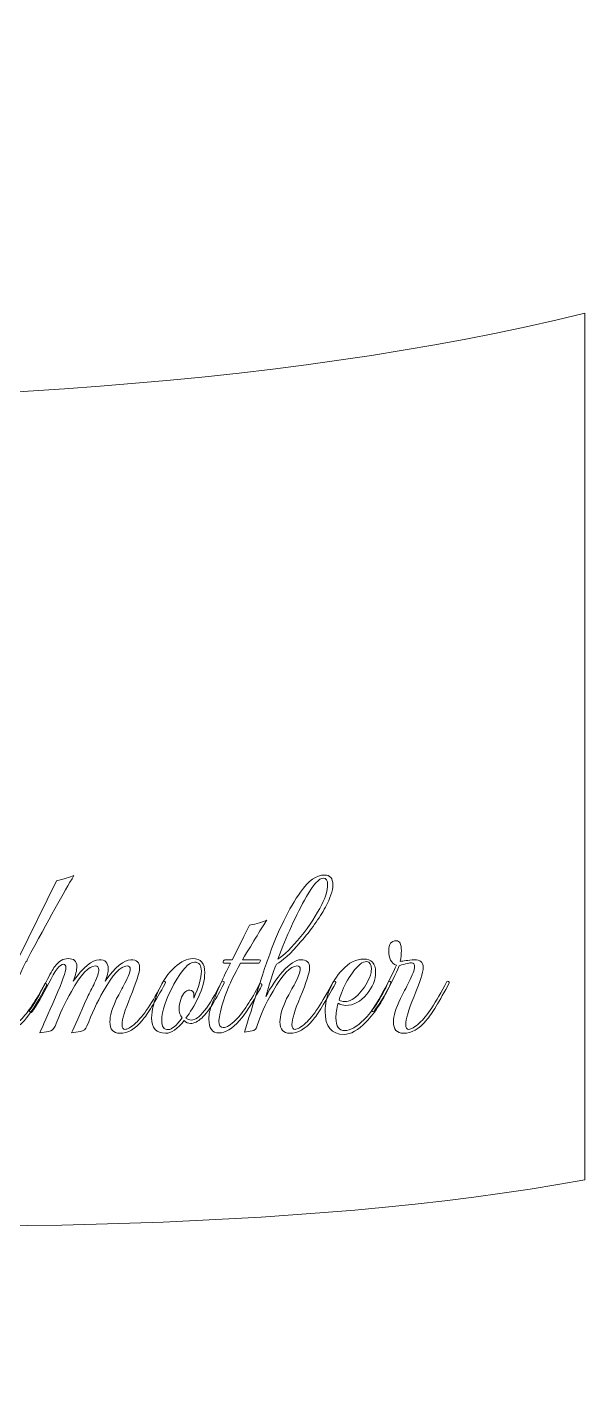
# Model space of a CAD drawing. Header units: centimetres. Extents: x -9.9 to 9.9, y -7.9 to 8.2.
# Drawn here: x -0.752 to 0.102, y 6.069 to 8.152 of the extents above; entities that cross this region are included whole.
import ezdxf

# ---------------------------------------------------------------- set-up
doc = ezdxf.new("R2010")
doc.units = ezdxf.units.CM
doc.header["$MEASUREMENT"] = 0
doc.layers.add('Layer 1', color=7, linetype='Continuous')

msp = doc.modelspace()

# ---------------------------------------------------------------- linework, layer by layer
at = {"layer": 'Layer 1', "color": 43, "lineweight": 5}
msp.add_open_spline([(-7.2735, 7.71405), (-5.83605, 8.15236), (-1.77659, 7.24757), (0.10243, 7.71405), (0.10243, 7.71405), (0.10243, 7.71405), (0.10243, 6.38594), (0.10243, 6.38594), (0.10243, 6.38594), (-1.64672, 6.06897), (-5.56061, 6.94961), (-7.2735, 6.38594), (-7.2735, 6.38594), (-7.2735, 6.38594), (-6.60324, 7.0562), (-6.60324, 7.0562), (-6.60324, 7.0562), (-6.60324, 7.0562), (-7.2735, 7.71405), (-7.2735, 7.71405)], degree=3, knots=[0, 0, 0, 0, 0.1666667, 0.1666667, 0.1666667, 0.1666667, 0.3333333, 0.3333333, 0.3333333, 0.3333333, 0.5, 0.5, 0.5, 0.5, 0.6666667, 0.6666667, 0.6666667, 0.6666667, 1, 1, 1, 1], dxfattribs=at)
at = {"layer": 'Layer 1', "lineweight": 5}
for points, knots in [([(-0.68048, 6.85248), (-0.6954, 6.82754), (-0.71936, 6.7845), (-0.75237, 6.72337), (-0.75237, 6.72337), (-0.75237, 6.72312), (-0.75237, 6.72288), (-0.75237, 6.72263), (-0.75237, 6.72263), (-0.75237, 6.72165), (-0.75298, 6.7208), (-0.75421, 6.72007), (-0.75421, 6.72007), (-0.77646, 6.67508), (-0.78759, 6.64488), (-0.78759, 6.62947), (-0.78759, 6.62947), (-0.78759, 6.62287), (-0.78551, 6.61957), (-0.78136, 6.61957), (-0.78136, 6.61957), (-0.77598, 6.61957), (-0.7695, 6.62348), (-0.76192, 6.6313), (-0.76192, 6.6313), (-0.75067, 6.64279), (-0.73845, 6.66113), (-0.72525, 6.68632), (-0.72525, 6.68632), (-0.72525, 6.68681), (-0.725, 6.68706), (-0.72451, 6.68706), (-0.72451, 6.68706), (-0.7228, 6.68706), (-0.72195, 6.68608), (-0.72195, 6.68413), (-0.72195, 6.68413), (-0.72244, 6.68315), (-0.72378, 6.68083), (-0.72598, 6.67716), (-0.72598, 6.67716), (-0.73723, 6.65588), (-0.74738, 6.64023), (-0.75643, 6.63021), (-0.75643, 6.63021), (-0.76792, 6.61749), (-0.77819, 6.61114), (-0.78724, 6.61114), (-0.78724, 6.61114), (-0.79702, 6.61114), (-0.80192, 6.61823), (-0.80192, 6.63241), (-0.80192, 6.63241), (-0.80192, 6.63951), (-0.80082, 6.64635), (-0.79862, 6.65295), (-0.79862, 6.65295), (-0.80155, 6.64464), (-0.80657, 6.63596), (-0.81366, 6.62691), (-0.81366, 6.62691), (-0.8227, 6.61615), (-0.8309, 6.61077), (-0.83823, 6.61077), (-0.83823, 6.61077), (-0.85266, 6.61077), (-0.85987, 6.61872), (-0.85987, 6.63461), (-0.85987, 6.63461), (-0.85987, 6.64733), (-0.8562, 6.66114), (-0.84887, 6.67606), (-0.84887, 6.67606), (-0.84056, 6.69342), (-0.8287, 6.70656), (-0.8133, 6.71548), (-0.8133, 6.71548), (-0.7979, 6.72441), (-0.78176, 6.72814), (-0.76489, 6.72667), (-0.76489, 6.72667), (-0.76489, 6.72667), (-0.7073, 6.84441), (-0.7073, 6.84441), (-0.7073, 6.84441), (-0.69605, 6.84686), (-0.68713, 6.84955), (-0.68052, 6.85248), (-0.68052, 6.85248), (-0.68052, 6.85248), (-0.68048, 6.85248), (-0.68048, 6.85248)], [0, 0, 0, 0, 0.0416667, 0.0416667, 0.0416667, 0.0416667, 0.0833333, 0.0833333, 0.0833333, 0.0833333, 0.125, 0.125, 0.125, 0.125, 0.1666667, 0.1666667, 0.1666667, 0.1666667, 0.2083333, 0.2083333, 0.2083333, 0.2083333, 0.25, 0.25, 0.25, 0.25, 0.2916667, 0.2916667, 0.2916667, 0.2916667, 0.3333333, 0.3333333, 0.3333333, 0.3333333, 0.375, 0.375, 0.375, 0.375, 0.4166667, 0.4166667, 0.4166667, 0.4166667, 0.4583333, 0.4583333, 0.4583333, 0.4583333, 0.5, 0.5, 0.5, 0.5, 0.5416667, 0.5416667, 0.5416667, 0.5416667, 0.5833333, 0.5833333, 0.5833333, 0.5833333, 0.625, 0.625, 0.625, 0.625, 0.6666667, 0.6666667, 0.6666667, 0.6666667, 0.7083333, 0.7083333, 0.7083333, 0.7083333, 0.75, 0.75, 0.75, 0.75, 0.7916667, 0.7916667, 0.7916667, 0.7916667, 0.8333333, 0.8333333, 0.8333333, 0.8333333, 0.875, 0.875, 0.875, 0.875, 0.9166667, 0.9166667, 0.9166667, 0.9166667, 1, 1, 1, 1]), ([(-0.27926, 6.68779), (-0.29516, 6.65894), (-0.30702, 6.63975), (-0.31485, 6.63021), (-0.31485, 6.63021), (-0.32585, 6.61725), (-0.33734, 6.61077), (-0.34933, 6.61077), (-0.34933, 6.61077), (-0.3596, 6.61077), (-0.36473, 6.61652), (-0.36473, 6.62801), (-0.36473, 6.62801), (-0.36473, 6.6373), (-0.36131, 6.64929), (-0.35447, 6.66396), (-0.35447, 6.66396), (-0.35007, 6.67178), (-0.34579, 6.67961), (-0.34163, 6.68743), (-0.34163, 6.68743), (-0.33625, 6.6977), (-0.33356, 6.70479), (-0.33356, 6.7087), (-0.33356, 6.7087), (-0.33356, 6.71213), (-0.33527, 6.71384), (-0.3387, 6.71384), (-0.3387, 6.71384), (-0.34848, 6.71384), (-0.36071, 6.701), (-0.37538, 6.67532), (-0.37538, 6.67532), (-0.38736, 6.65478), (-0.39542, 6.63718), (-0.39958, 6.62251), (-0.39958, 6.62251), (-0.4008, 6.61761), (-0.40337, 6.61486), (-0.40729, 6.61425), (-0.40729, 6.61425), (-0.4112, 6.61364), (-0.41512, 6.61309), (-0.41903, 6.6126), (-0.41903, 6.6126), (-0.39996, 6.67447), (-0.3881, 6.71151), (-0.38346, 6.72374), (-0.38346, 6.72374), (-0.36756, 6.76824), (-0.35081, 6.80272), (-0.3332, 6.82717), (-0.3332, 6.82717), (-0.32098, 6.84454), (-0.30875, 6.85322), (-0.29652, 6.85322), (-0.29652, 6.85322), (-0.28797, 6.85322), (-0.28369, 6.8482), (-0.28369, 6.83818), (-0.28369, 6.83818), (-0.28369, 6.82914), (-0.28748, 6.81777), (-0.29505, 6.80407), (-0.29505, 6.80407), (-0.30459, 6.7867), (-0.31724, 6.76891), (-0.33301, 6.7507), (-0.33301, 6.7507), (-0.34878, 6.73248), (-0.36119, 6.72117), (-0.37025, 6.71677), (-0.37025, 6.71677), (-0.37245, 6.71237), (-0.37783, 6.69574), (-0.38639, 6.66689), (-0.38639, 6.66689), (-0.37881, 6.68156), (-0.37025, 6.69428), (-0.36071, 6.70504), (-0.36071, 6.70504), (-0.3497, 6.71726), (-0.34041, 6.72338), (-0.33284, 6.72338), (-0.33284, 6.72338), (-0.32379, 6.72338), (-0.31926, 6.71935), (-0.31926, 6.71128), (-0.31926, 6.71128), (-0.31926, 6.7037), (-0.32403, 6.68866), (-0.33357, 6.66616), (-0.33357, 6.66616), (-0.34213, 6.64611), (-0.34641, 6.63205), (-0.34641, 6.62398), (-0.34641, 6.62398), (-0.34641, 6.61908), (-0.34482, 6.61664), (-0.34164, 6.61664), (-0.34164, 6.61664), (-0.33797, 6.61664), (-0.33246, 6.61994), (-0.32513, 6.62655), (-0.32513, 6.62655), (-0.31413, 6.63609), (-0.30019, 6.65724), (-0.28332, 6.69001), (-0.28332, 6.69001), (-0.28283, 6.69099), (-0.28185, 6.69099), (-0.28039, 6.69001), (-0.28039, 6.69001), (-0.27917, 6.68928), (-0.2788, 6.68854), (-0.27928, 6.6878), (-0.27928, 6.6878), (-0.27928, 6.6878), (-0.27926, 6.68779), (-0.27926, 6.68779)], [0, 0, 0, 0, 0.0322581, 0.0322581, 0.0322581, 0.0322581, 0.0645161, 0.0645161, 0.0645161, 0.0645161, 0.0967742, 0.0967742, 0.0967742, 0.0967742, 0.1290323, 0.1290323, 0.1290323, 0.1290323, 0.1612903, 0.1612903, 0.1612903, 0.1612903, 0.1935484, 0.1935484, 0.1935484, 0.1935484, 0.2258065, 0.2258065, 0.2258065, 0.2258065, 0.2580645, 0.2580645, 0.2580645, 0.2580645, 0.2903226, 0.2903226, 0.2903226, 0.2903226, 0.3225806, 0.3225806, 0.3225806, 0.3225806, 0.3548387, 0.3548387, 0.3548387, 0.3548387, 0.3870968, 0.3870968, 0.3870968, 0.3870968, 0.4193548, 0.4193548, 0.4193548, 0.4193548, 0.4516129, 0.4516129, 0.4516129, 0.4516129, 0.483871, 0.483871, 0.483871, 0.483871, 0.516129, 0.516129, 0.516129, 0.516129, 0.5483871, 0.5483871, 0.5483871, 0.5483871, 0.5806452, 0.5806452, 0.5806452, 0.5806452, 0.6129032, 0.6129032, 0.6129032, 0.6129032, 0.6451613, 0.6451613, 0.6451613, 0.6451613, 0.6774194, 0.6774194, 0.6774194, 0.6774194, 0.7096774, 0.7096774, 0.7096774, 0.7096774, 0.7419355, 0.7419355, 0.7419355, 0.7419355, 0.7741935, 0.7741935, 0.7741935, 0.7741935, 0.8064516, 0.8064516, 0.8064516, 0.8064516, 0.8387097, 0.8387097, 0.8387097, 0.8387097, 0.8709677, 0.8709677, 0.8709677, 0.8709677, 0.9032258, 0.9032258, 0.9032258, 0.9032258, 0.9354839, 0.9354839, 0.9354839, 0.9354839, 1, 1, 1, 1]), ([(-0.30054, 6.8081), (-0.29467, 6.81984), (-0.29174, 6.82986), (-0.29174, 6.83818), (-0.29174, 6.83818), (-0.29174, 6.84503), (-0.29382, 6.84846), (-0.29797, 6.84846), (-0.29797, 6.84846), (-0.30481, 6.84846), (-0.31349, 6.83905), (-0.32401, 6.82022), (-0.32401, 6.82022), (-0.34015, 6.79161), (-0.35482, 6.75969), (-0.36802, 6.72448), (-0.36802, 6.72448), (-0.35824, 6.73035), (-0.34651, 6.74179), (-0.33282, 6.75878), (-0.33282, 6.75878), (-0.31913, 6.77577), (-0.30837, 6.79222), (-0.30054, 6.80811), (-0.30054, 6.80811), (-0.30054, 6.80811), (-0.30054, 6.8081), (-0.30054, 6.8081)], [0, 0, 0, 0, 0.125, 0.125, 0.125, 0.125, 0.25, 0.25, 0.25, 0.25, 0.375, 0.375, 0.375, 0.375, 0.5, 0.5, 0.5, 0.5, 0.625, 0.625, 0.625, 0.625, 0.75, 0.75, 0.75, 0.75, 1, 1, 1, 1]), ([(-0.39226, 6.68413), (-0.39275, 6.68315), (-0.3941, 6.68083), (-0.39629, 6.67716), (-0.39629, 6.67716), (-0.40754, 6.65588), (-0.41769, 6.64023), (-0.42674, 6.63021), (-0.42674, 6.63021), (-0.43823, 6.61749), (-0.44862, 6.61114), (-0.45792, 6.61114), (-0.45792, 6.61114), (-0.46843, 6.61114), (-0.47369, 6.61823), (-0.47369, 6.63241), (-0.47369, 6.63241), (-0.47369, 6.63975), (-0.4721, 6.64721), (-0.46892, 6.65479), (-0.46892, 6.65479), (-0.46085, 6.67582), (-0.45144, 6.69685), (-0.44068, 6.71788), (-0.44068, 6.71788), (-0.44068, 6.71788), (-0.45059, 6.71788), (-0.45059, 6.71788), (-0.45059, 6.71788), (-0.45206, 6.71788), (-0.45243, 6.71886), (-0.45169, 6.72082), (-0.45169, 6.72082), (-0.45096, 6.72253), (-0.44986, 6.72338), (-0.44839, 6.72338), (-0.44839, 6.72338), (-0.44839, 6.72338), (-0.43776, 6.72338), (-0.43776, 6.72338), (-0.43776, 6.72338), (-0.43263, 6.73389), (-0.42382, 6.7515), (-0.41135, 6.7762), (-0.41135, 6.7762), (-0.4001, 6.77864), (-0.3913, 6.78133), (-0.38494, 6.78426), (-0.38494, 6.78426), (-0.39251, 6.77253), (-0.40486, 6.75223), (-0.42198, 6.72338), (-0.42198, 6.72338), (-0.42198, 6.72338), (-0.39594, 6.72338), (-0.39594, 6.72338), (-0.39594, 6.72338), (-0.39447, 6.72338), (-0.3941, 6.72253), (-0.39483, 6.72082), (-0.39483, 6.72082), (-0.39557, 6.71886), (-0.39667, 6.71788), (-0.39813, 6.71788), (-0.39813, 6.71788), (-0.39813, 6.71788), (-0.42528, 6.71788), (-0.42528, 6.71788), (-0.42528, 6.71788), (-0.44386, 6.68438), (-0.45462, 6.65687), (-0.45756, 6.63536), (-0.45756, 6.63536), (-0.45804, 6.63316), (-0.45829, 6.6312), (-0.45829, 6.62948), (-0.45829, 6.62948), (-0.45829, 6.62288), (-0.45609, 6.61958), (-0.45169, 6.61958), (-0.45169, 6.61958), (-0.44632, 6.61958), (-0.43984, 6.62349), (-0.43226, 6.63131), (-0.43226, 6.63131), (-0.42101, 6.6428), (-0.4089, 6.66114), (-0.39595, 6.68633), (-0.39595, 6.68633), (-0.39546, 6.68707), (-0.39472, 6.68719), (-0.39374, 6.6867), (-0.39374, 6.6867), (-0.39276, 6.68597), (-0.39227, 6.68511), (-0.39227, 6.68414), (-0.39227, 6.68414), (-0.39227, 6.68414), (-0.39226, 6.68413), (-0.39226, 6.68413)], [0, 0, 0, 0, 0.0384615, 0.0384615, 0.0384615, 0.0384615, 0.0769231, 0.0769231, 0.0769231, 0.0769231, 0.1153846, 0.1153846, 0.1153846, 0.1153846, 0.1538462, 0.1538462, 0.1538462, 0.1538462, 0.1923077, 0.1923077, 0.1923077, 0.1923077, 0.2307692, 0.2307692, 0.2307692, 0.2307692, 0.2692308, 0.2692308, 0.2692308, 0.2692308, 0.3076923, 0.3076923, 0.3076923, 0.3076923, 0.3461538, 0.3461538, 0.3461538, 0.3461538, 0.3846154, 0.3846154, 0.3846154, 0.3846154, 0.4230769, 0.4230769, 0.4230769, 0.4230769, 0.4615385, 0.4615385, 0.4615385, 0.4615385, 0.5, 0.5, 0.5, 0.5, 0.5384615, 0.5384615, 0.5384615, 0.5384615, 0.5769231, 0.5769231, 0.5769231, 0.5769231, 0.6153846, 0.6153846, 0.6153846, 0.6153846, 0.6538462, 0.6538462, 0.6538462, 0.6538462, 0.6923077, 0.6923077, 0.6923077, 0.6923077, 0.7307692, 0.7307692, 0.7307692, 0.7307692, 0.7692308, 0.7692308, 0.7692308, 0.7692308, 0.8076923, 0.8076923, 0.8076923, 0.8076923, 0.8461538, 0.8461538, 0.8461538, 0.8461538, 0.8846154, 0.8846154, 0.8846154, 0.8846154, 0.9230769, 0.9230769, 0.9230769, 0.9230769, 1, 1, 1, 1]), ([(-0.10533, 6.68779), (-0.12025, 6.65967), (-0.13198, 6.64048), (-0.14054, 6.63021), (-0.14054, 6.63021), (-0.15155, 6.61725), (-0.16316, 6.61077), (-0.17539, 6.61077), (-0.17539, 6.61077), (-0.18567, 6.61077), (-0.1908, 6.61652), (-0.1908, 6.62801), (-0.1908, 6.62801), (-0.1908, 6.6373), (-0.18725, 6.64929), (-0.18015, 6.66396), (-0.18015, 6.66396), (-0.17575, 6.67227), (-0.17147, 6.68059), (-0.16731, 6.6889), (-0.16731, 6.6889), (-0.16144, 6.70015), (-0.15851, 6.70809), (-0.15851, 6.71274), (-0.15851, 6.71274), (-0.15851, 6.7164), (-0.1601, 6.71836), (-0.16328, 6.71861), (-0.16328, 6.71861), (-0.16548, 6.71886), (-0.17172, 6.71739), (-0.18199, 6.71421), (-0.18199, 6.71421), (-0.19348, 6.68706), (-0.20645, 6.66358), (-0.22088, 6.64378), (-0.22088, 6.64378), (-0.22234, 6.64403), (-0.22356, 6.6444), (-0.22454, 6.64489), (-0.22454, 6.64489), (-0.2177, 6.65443), (-0.20951, 6.66836), (-0.19997, 6.6867), (-0.19997, 6.6867), (-0.19239, 6.70162), (-0.18786, 6.71103), (-0.18639, 6.71494), (-0.18639, 6.71494), (-0.19422, 6.71787), (-0.19813, 6.72533), (-0.19813, 6.73732), (-0.19813, 6.73732), (-0.19813, 6.74735), (-0.19422, 6.75236), (-0.18639, 6.75236), (-0.18639, 6.75236), (-0.18126, 6.75236), (-0.17869, 6.74735), (-0.17869, 6.73732), (-0.17869, 6.73732), (-0.17869, 6.73219), (-0.1793, 6.72669), (-0.18053, 6.72082), (-0.18053, 6.72082), (-0.17589, 6.72155), (-0.16855, 6.72241), (-0.15852, 6.72338), (-0.15852, 6.72338), (-0.14971, 6.72363), (-0.14531, 6.71971), (-0.14531, 6.71164), (-0.14531, 6.71164), (-0.14531, 6.70382), (-0.15008, 6.68866), (-0.15962, 6.66616), (-0.15962, 6.66616), (-0.16793, 6.64611), (-0.17209, 6.63205), (-0.17209, 6.62398), (-0.17209, 6.62398), (-0.17209, 6.61908), (-0.1705, 6.61664), (-0.16732, 6.61664), (-0.16732, 6.61664), (-0.1639, 6.61664), (-0.1584, 6.61994), (-0.15082, 6.62655), (-0.15082, 6.62655), (-0.13981, 6.63633), (-0.12587, 6.65749), (-0.109, 6.69001), (-0.109, 6.69001), (-0.10852, 6.69074), (-0.10766, 6.69074), (-0.10644, 6.69001), (-0.10644, 6.69001), (-0.10522, 6.68928), (-0.10485, 6.68854), (-0.10534, 6.6878), (-0.10534, 6.6878), (-0.10534, 6.6878), (-0.10533, 6.68779), (-0.10533, 6.68779)], [0, 0, 0, 0, 0.037037, 0.037037, 0.037037, 0.037037, 0.0740741, 0.0740741, 0.0740741, 0.0740741, 0.1111111, 0.1111111, 0.1111111, 0.1111111, 0.1481481, 0.1481481, 0.1481481, 0.1481481, 0.1851852, 0.1851852, 0.1851852, 0.1851852, 0.2222222, 0.2222222, 0.2222222, 0.2222222, 0.2592593, 0.2592593, 0.2592593, 0.2592593, 0.2962963, 0.2962963, 0.2962963, 0.2962963, 0.3333333, 0.3333333, 0.3333333, 0.3333333, 0.3703704, 0.3703704, 0.3703704, 0.3703704, 0.4074074, 0.4074074, 0.4074074, 0.4074074, 0.4444444, 0.4444444, 0.4444444, 0.4444444, 0.4814815, 0.4814815, 0.4814815, 0.4814815, 0.5185185, 0.5185185, 0.5185185, 0.5185185, 0.5555556, 0.5555556, 0.5555556, 0.5555556, 0.5925926, 0.5925926, 0.5925926, 0.5925926, 0.6296296, 0.6296296, 0.6296296, 0.6296296, 0.6666667, 0.6666667, 0.6666667, 0.6666667, 0.7037037, 0.7037037, 0.7037037, 0.7037037, 0.7407407, 0.7407407, 0.7407407, 0.7407407, 0.7777778, 0.7777778, 0.7777778, 0.7777778, 0.8148148, 0.8148148, 0.8148148, 0.8148148, 0.8518519, 0.8518519, 0.8518519, 0.8518519, 0.8888889, 0.8888889, 0.8888889, 0.8888889, 0.9259259, 0.9259259, 0.9259259, 0.9259259, 1, 1, 1, 1]), ([(-0.54024, 6.68779), (-0.55614, 6.65869), (-0.568, 6.6395), (-0.57583, 6.63021), (-0.57583, 6.63021), (-0.58635, 6.61725), (-0.59771, 6.61077), (-0.60994, 6.61077), (-0.60994, 6.61077), (-0.62021, 6.61077), (-0.62534, 6.61652), (-0.62534, 6.62801), (-0.62534, 6.62801), (-0.62534, 6.6373), (-0.62192, 6.64929), (-0.61508, 6.66396), (-0.61508, 6.66396), (-0.61068, 6.67178), (-0.6064, 6.67961), (-0.60224, 6.68743), (-0.60224, 6.68743), (-0.59686, 6.6977), (-0.59417, 6.70479), (-0.59417, 6.7087), (-0.59417, 6.7087), (-0.59417, 6.71213), (-0.59576, 6.71384), (-0.59894, 6.71384), (-0.59894, 6.71384), (-0.60872, 6.71384), (-0.62095, 6.70088), (-0.63562, 6.67496), (-0.63562, 6.67496), (-0.64516, 6.65809), (-0.65347, 6.64023), (-0.66056, 6.6214), (-0.66056, 6.6214), (-0.66252, 6.61676), (-0.66582, 6.61407), (-0.67047, 6.61333), (-0.67047, 6.61333), (-0.67512, 6.6126), (-0.67964, 6.61198), (-0.68404, 6.6115), (-0.68404, 6.6115), (-0.67964, 6.62104), (-0.67158, 6.63913), (-0.65984, 6.66578), (-0.65984, 6.66578), (-0.65617, 6.67312), (-0.6525, 6.68045), (-0.64884, 6.68779), (-0.64884, 6.68779), (-0.64444, 6.69733), (-0.64224, 6.70405), (-0.64224, 6.70797), (-0.64224, 6.70797), (-0.64224, 6.71188), (-0.64407, 6.71384), (-0.64774, 6.71384), (-0.64774, 6.71384), (-0.65752, 6.71384), (-0.66975, 6.70088), (-0.68442, 6.67496), (-0.68442, 6.67496), (-0.69396, 6.65809), (-0.70227, 6.64023), (-0.70936, 6.6214), (-0.70936, 6.6214), (-0.71132, 6.61676), (-0.71463, 6.61407), (-0.71927, 6.61333), (-0.71927, 6.61333), (-0.72392, 6.6126), (-0.72844, 6.61198), (-0.73284, 6.6115), (-0.73284, 6.6115), (-0.72844, 6.62104), (-0.72037, 6.63913), (-0.70863, 6.66578), (-0.70863, 6.66578), (-0.69812, 6.69048), (-0.69286, 6.70552), (-0.69286, 6.7109), (-0.69286, 6.7109), (-0.69286, 6.71456), (-0.69408, 6.7164), (-0.69652, 6.7164), (-0.69652, 6.7164), (-0.7019, 6.7164), (-0.70942, 6.7068), (-0.71908, 6.68761), (-0.71908, 6.68761), (-0.72874, 6.66842), (-0.73748, 6.65332), (-0.74531, 6.64231), (-0.74531, 6.64231), (-0.74677, 6.64305), (-0.74799, 6.64391), (-0.74897, 6.64488), (-0.74897, 6.64488), (-0.74115, 6.65563), (-0.73247, 6.67055), (-0.72293, 6.68962), (-0.72293, 6.68962), (-0.71755, 6.70087), (-0.71315, 6.7087), (-0.70972, 6.71309), (-0.70972, 6.71309), (-0.70336, 6.72116), (-0.69664, 6.7252), (-0.68955, 6.7252), (-0.68955, 6.7252), (-0.6805, 6.7252), (-0.67597, 6.72116), (-0.67597, 6.71309), (-0.67597, 6.71309), (-0.67597, 6.70772), (-0.67781, 6.70014), (-0.68148, 6.69036), (-0.68148, 6.69036), (-0.66583, 6.71237), (-0.65263, 6.72337), (-0.64186, 6.72337), (-0.64186, 6.72337), (-0.63257, 6.72337), (-0.62792, 6.71885), (-0.62792, 6.7098), (-0.62792, 6.7098), (-0.62792, 6.70466), (-0.62951, 6.69818), (-0.63269, 6.69036), (-0.63269, 6.69036), (-0.61704, 6.71237), (-0.60384, 6.72337), (-0.59307, 6.72337), (-0.59307, 6.72337), (-0.58426, 6.72337), (-0.57986, 6.71934), (-0.57986, 6.71127), (-0.57986, 6.71127), (-0.57986, 6.70369), (-0.58463, 6.68865), (-0.59417, 6.66615), (-0.59417, 6.66615), (-0.60248, 6.6461), (-0.60664, 6.63204), (-0.60664, 6.62397), (-0.60664, 6.62397), (-0.60664, 6.61907), (-0.60517, 6.61663), (-0.60224, 6.61663), (-0.60224, 6.61663), (-0.59858, 6.61663), (-0.59308, 6.61993), (-0.58574, 6.62654), (-0.58574, 6.62654), (-0.57473, 6.63608), (-0.56067, 6.65723), (-0.54355, 6.69), (-0.54355, 6.69), (-0.5433, 6.69098), (-0.54257, 6.69098), (-0.54136, 6.69), (-0.54136, 6.69), (-0.54014, 6.68927), (-0.53977, 6.68853), (-0.54025, 6.68779), (-0.54025, 6.68779), (-0.54025, 6.68779), (-0.54024, 6.68779), (-0.54024, 6.68779)], [0, 0, 0, 0, 0.0227273, 0.0227273, 0.0227273, 0.0227273, 0.0454545, 0.0454545, 0.0454545, 0.0454545, 0.0681818, 0.0681818, 0.0681818, 0.0681818, 0.0909091, 0.0909091, 0.0909091, 0.0909091, 0.1136364, 0.1136364, 0.1136364, 0.1136364, 0.1363636, 0.1363636, 0.1363636, 0.1363636, 0.1590909, 0.1590909, 0.1590909, 0.1590909, 0.1818182, 0.1818182, 0.1818182, 0.1818182, 0.2045455, 0.2045455, 0.2045455, 0.2045455, 0.2272727, 0.2272727, 0.2272727, 0.2272727, 0.25, 0.25, 0.25, 0.25, 0.2727273, 0.2727273, 0.2727273, 0.2727273, 0.2954545, 0.2954545, 0.2954545, 0.2954545, 0.3181818, 0.3181818, 0.3181818, 0.3181818, 0.3409091, 0.3409091, 0.3409091, 0.3409091, 0.3636364, 0.3636364, 0.3636364, 0.3636364, 0.3863636, 0.3863636, 0.3863636, 0.3863636, 0.4090909, 0.4090909, 0.4090909, 0.4090909, 0.4318182, 0.4318182, 0.4318182, 0.4318182, 0.4545455, 0.4545455, 0.4545455, 0.4545455, 0.4772727, 0.4772727, 0.4772727, 0.4772727, 0.5, 0.5, 0.5, 0.5, 0.5227273, 0.5227273, 0.5227273, 0.5227273, 0.5454545, 0.5454545, 0.5454545, 0.5454545, 0.5681818, 0.5681818, 0.5681818, 0.5681818, 0.5909091, 0.5909091, 0.5909091, 0.5909091, 0.6136364, 0.6136364, 0.6136364, 0.6136364, 0.6363636, 0.6363636, 0.6363636, 0.6363636, 0.6590909, 0.6590909, 0.6590909, 0.6590909, 0.6818182, 0.6818182, 0.6818182, 0.6818182, 0.7045455, 0.7045455, 0.7045455, 0.7045455, 0.7272727, 0.7272727, 0.7272727, 0.7272727, 0.75, 0.75, 0.75, 0.75, 0.7727273, 0.7727273, 0.7727273, 0.7727273, 0.7954545, 0.7954545, 0.7954545, 0.7954545, 0.8181818, 0.8181818, 0.8181818, 0.8181818, 0.8409091, 0.8409091, 0.8409091, 0.8409091, 0.8636364, 0.8636364, 0.8636364, 0.8636364, 0.8863636, 0.8863636, 0.8863636, 0.8863636, 0.9090909, 0.9090909, 0.9090909, 0.9090909, 0.9318182, 0.9318182, 0.9318182, 0.9318182, 0.9545455, 0.9545455, 0.9545455, 0.9545455, 1, 1, 1, 1]), ([(-0.451, 6.68632), (-0.4576, 6.6736), (-0.46225, 6.66492), (-0.46495, 6.66028), (-0.46495, 6.66028), (-0.47204, 6.6483), (-0.47858, 6.63955), (-0.48457, 6.63405), (-0.48457, 6.63405), (-0.49056, 6.62855), (-0.49625, 6.6258), (-0.50162, 6.6258), (-0.50162, 6.6258), (-0.50529, 6.6258), (-0.50859, 6.62727), (-0.51153, 6.6302), (-0.51153, 6.6302), (-0.5218, 6.61724), (-0.53134, 6.61076), (-0.54014, 6.61076), (-0.54014, 6.61076), (-0.55433, 6.61076), (-0.56142, 6.61858), (-0.56142, 6.63423), (-0.56142, 6.63423), (-0.56142, 6.64572), (-0.55787, 6.65966), (-0.55077, 6.67605), (-0.55077, 6.67605), (-0.54441, 6.69097), (-0.5361, 6.70295), (-0.52583, 6.71199), (-0.52583, 6.71199), (-0.51629, 6.7208), (-0.50712, 6.7252), (-0.49833, 6.7252), (-0.49833, 6.7252), (-0.4861, 6.7252), (-0.47998, 6.71798), (-0.47998, 6.70355), (-0.47998, 6.70355), (-0.47998, 6.69157), (-0.48316, 6.6791), (-0.48952, 6.66614), (-0.48952, 6.66614), (-0.49588, 6.65318), (-0.50236, 6.64242), (-0.50896, 6.63387), (-0.50896, 6.63387), (-0.50627, 6.63191), (-0.50345, 6.63093), (-0.50052, 6.63093), (-0.50052, 6.63093), (-0.48903, 6.63093), (-0.47362, 6.65037), (-0.4543, 6.68926), (-0.4543, 6.68926), (-0.45382, 6.68999), (-0.45333, 6.69036), (-0.45283, 6.69036), (-0.45283, 6.69036), (-0.45014, 6.69036), (-0.44953, 6.68901), (-0.45099, 6.68632), (-0.45099, 6.68632), (-0.45099, 6.68632), (-0.451, 6.68632), (-0.451, 6.68632)], [0, 0, 0, 0, 0.0555556, 0.0555556, 0.0555556, 0.0555556, 0.1111111, 0.1111111, 0.1111111, 0.1111111, 0.1666667, 0.1666667, 0.1666667, 0.1666667, 0.2222222, 0.2222222, 0.2222222, 0.2222222, 0.2777778, 0.2777778, 0.2777778, 0.2777778, 0.3333333, 0.3333333, 0.3333333, 0.3333333, 0.3888889, 0.3888889, 0.3888889, 0.3888889, 0.4444444, 0.4444444, 0.4444444, 0.4444444, 0.5, 0.5, 0.5, 0.5, 0.5555556, 0.5555556, 0.5555556, 0.5555556, 0.6111111, 0.6111111, 0.6111111, 0.6111111, 0.6666667, 0.6666667, 0.6666667, 0.6666667, 0.7222222, 0.7222222, 0.7222222, 0.7222222, 0.7777778, 0.7777778, 0.7777778, 0.7777778, 0.8333333, 0.8333333, 0.8333333, 0.8333333, 0.8888889, 0.8888889, 0.8888889, 0.8888889, 1, 1, 1, 1]), ([(-0.49575, 6.7197), (-0.50431, 6.7197), (-0.51482, 6.70839), (-0.52729, 6.68577), (-0.52729, 6.68577), (-0.53976, 6.66315), (-0.546, 6.64463), (-0.546, 6.6302), (-0.546, 6.6302), (-0.546, 6.62091), (-0.54258, 6.61626), (-0.53574, 6.61626), (-0.53574, 6.61626), (-0.53061, 6.61626), (-0.52364, 6.62225), (-0.51483, 6.63423), (-0.51483, 6.63423), (-0.51776, 6.6379), (-0.51923, 6.64267), (-0.51923, 6.64854), (-0.51923, 6.64854), (-0.51923, 6.65294), (-0.51838, 6.65759), (-0.51667, 6.66248), (-0.51667, 6.66248), (-0.51349, 6.67202), (-0.50897, 6.67679), (-0.5031, 6.67679), (-0.5031, 6.67679), (-0.4987, 6.67679), (-0.4965, 6.67398), (-0.4965, 6.66836), (-0.4965, 6.66836), (-0.4965, 6.66738), (-0.49662, 6.66616), (-0.49686, 6.66469), (-0.49686, 6.66469), (-0.48904, 6.68181), (-0.48513, 6.6955), (-0.48513, 6.70577), (-0.48513, 6.70577), (-0.48513, 6.71506), (-0.48867, 6.71971), (-0.49576, 6.71971), (-0.49576, 6.71971), (-0.49576, 6.71971), (-0.49575, 6.7197), (-0.49575, 6.7197)], [0, 0, 0, 0, 0.0769231, 0.0769231, 0.0769231, 0.0769231, 0.1538462, 0.1538462, 0.1538462, 0.1538462, 0.2307692, 0.2307692, 0.2307692, 0.2307692, 0.3076923, 0.3076923, 0.3076923, 0.3076923, 0.3846154, 0.3846154, 0.3846154, 0.3846154, 0.4615385, 0.4615385, 0.4615385, 0.4615385, 0.5384615, 0.5384615, 0.5384615, 0.5384615, 0.6153846, 0.6153846, 0.6153846, 0.6153846, 0.6923077, 0.6923077, 0.6923077, 0.6923077, 0.7692308, 0.7692308, 0.7692308, 0.7692308, 0.8461538, 0.8461538, 0.8461538, 0.8461538, 1, 1, 1, 1]), ([(-0.19464, 6.68779), (-0.20589, 6.66236), (-0.2186, 6.64244), (-0.23279, 6.628), (-0.23279, 6.628), (-0.24501, 6.61528), (-0.25626, 6.60893), (-0.26653, 6.60893), (-0.26653, 6.60893), (-0.28585, 6.60893), (-0.29551, 6.62079), (-0.29551, 6.64452), (-0.29551, 6.64452), (-0.29551, 6.65528), (-0.29343, 6.6658), (-0.28927, 6.67606), (-0.28927, 6.67606), (-0.28462, 6.68804), (-0.27802, 6.69855), (-0.26946, 6.7076), (-0.26946, 6.7076), (-0.25895, 6.71885), (-0.24794, 6.72447), (-0.23645, 6.72447), (-0.23645, 6.72447), (-0.22423, 6.72447), (-0.21811, 6.71787), (-0.21811, 6.70467), (-0.21811, 6.70467), (-0.21811, 6.69268), (-0.22263, 6.68131), (-0.23168, 6.67055), (-0.23168, 6.67055), (-0.24146, 6.65906), (-0.25222, 6.65331), (-0.26396, 6.65331), (-0.26396, 6.65331), (-0.26812, 6.65331), (-0.27203, 6.65453), (-0.27569, 6.65698), (-0.27569, 6.65698), (-0.27789, 6.64842), (-0.27899, 6.64084), (-0.27899, 6.63423), (-0.27899, 6.63423), (-0.27899, 6.62103), (-0.27447, 6.61455), (-0.26542, 6.6148), (-0.26542, 6.6148), (-0.25661, 6.61504), (-0.24683, 6.62054), (-0.23607, 6.6313), (-0.23607, 6.6313), (-0.22262, 6.64451), (-0.21003, 6.66407), (-0.19829, 6.68999), (-0.19829, 6.68999), (-0.19781, 6.69072), (-0.19695, 6.69072), (-0.19573, 6.68999), (-0.19573, 6.68999), (-0.19475, 6.68926), (-0.19439, 6.68852), (-0.19463, 6.68778), (-0.19463, 6.68778), (-0.19463, 6.68778), (-0.19464, 6.68779), (-0.19464, 6.68779)], [0, 0, 0, 0, 0.0555556, 0.0555556, 0.0555556, 0.0555556, 0.1111111, 0.1111111, 0.1111111, 0.1111111, 0.1666667, 0.1666667, 0.1666667, 0.1666667, 0.2222222, 0.2222222, 0.2222222, 0.2222222, 0.2777778, 0.2777778, 0.2777778, 0.2777778, 0.3333333, 0.3333333, 0.3333333, 0.3333333, 0.3888889, 0.3888889, 0.3888889, 0.3888889, 0.4444444, 0.4444444, 0.4444444, 0.4444444, 0.5, 0.5, 0.5, 0.5, 0.5555556, 0.5555556, 0.5555556, 0.5555556, 0.6111111, 0.6111111, 0.6111111, 0.6111111, 0.6666667, 0.6666667, 0.6666667, 0.6666667, 0.7222222, 0.7222222, 0.7222222, 0.7222222, 0.7777778, 0.7777778, 0.7777778, 0.7777778, 0.8333333, 0.8333333, 0.8333333, 0.8333333, 0.8888889, 0.8888889, 0.8888889, 0.8888889, 1, 1, 1, 1]), ([(-0.22618, 6.69953), (-0.2252, 6.70246), (-0.22471, 6.70552), (-0.22471, 6.7087), (-0.22471, 6.7087), (-0.22471, 6.71628), (-0.22703, 6.7202), (-0.23167, 6.72044), (-0.23167, 6.72044), (-0.23778, 6.72092), (-0.24512, 6.7153), (-0.25368, 6.70356), (-0.25368, 6.70356), (-0.26102, 6.69378), (-0.26664, 6.68339), (-0.27056, 6.67238), (-0.27056, 6.67238), (-0.27202, 6.66872), (-0.27324, 6.66505), (-0.27422, 6.66138), (-0.27422, 6.66138), (-0.27153, 6.65992), (-0.26872, 6.65919), (-0.26579, 6.65919), (-0.26579, 6.65919), (-0.25821, 6.65919), (-0.2505, 6.66347), (-0.24267, 6.67202), (-0.24267, 6.67202), (-0.23558, 6.67985), (-0.23008, 6.68902), (-0.22617, 6.69953), (-0.22617, 6.69953), (-0.22617, 6.69953), (-0.22618, 6.69953), (-0.22618, 6.69953)], [0, 0, 0, 0, 0.1, 0.1, 0.1, 0.1, 0.2, 0.2, 0.2, 0.2, 0.3, 0.3, 0.3, 0.3, 0.4, 0.4, 0.4, 0.4, 0.5, 0.5, 0.5, 0.5, 0.6, 0.6, 0.6, 0.6, 0.7, 0.7, 0.7, 0.7, 0.8, 0.8, 0.8, 0.8, 1, 1, 1, 1])]:
    msp.add_open_spline(points, degree=3, knots=knots, dxfattribs=at)

doc.saveas('drawing.dxf')
